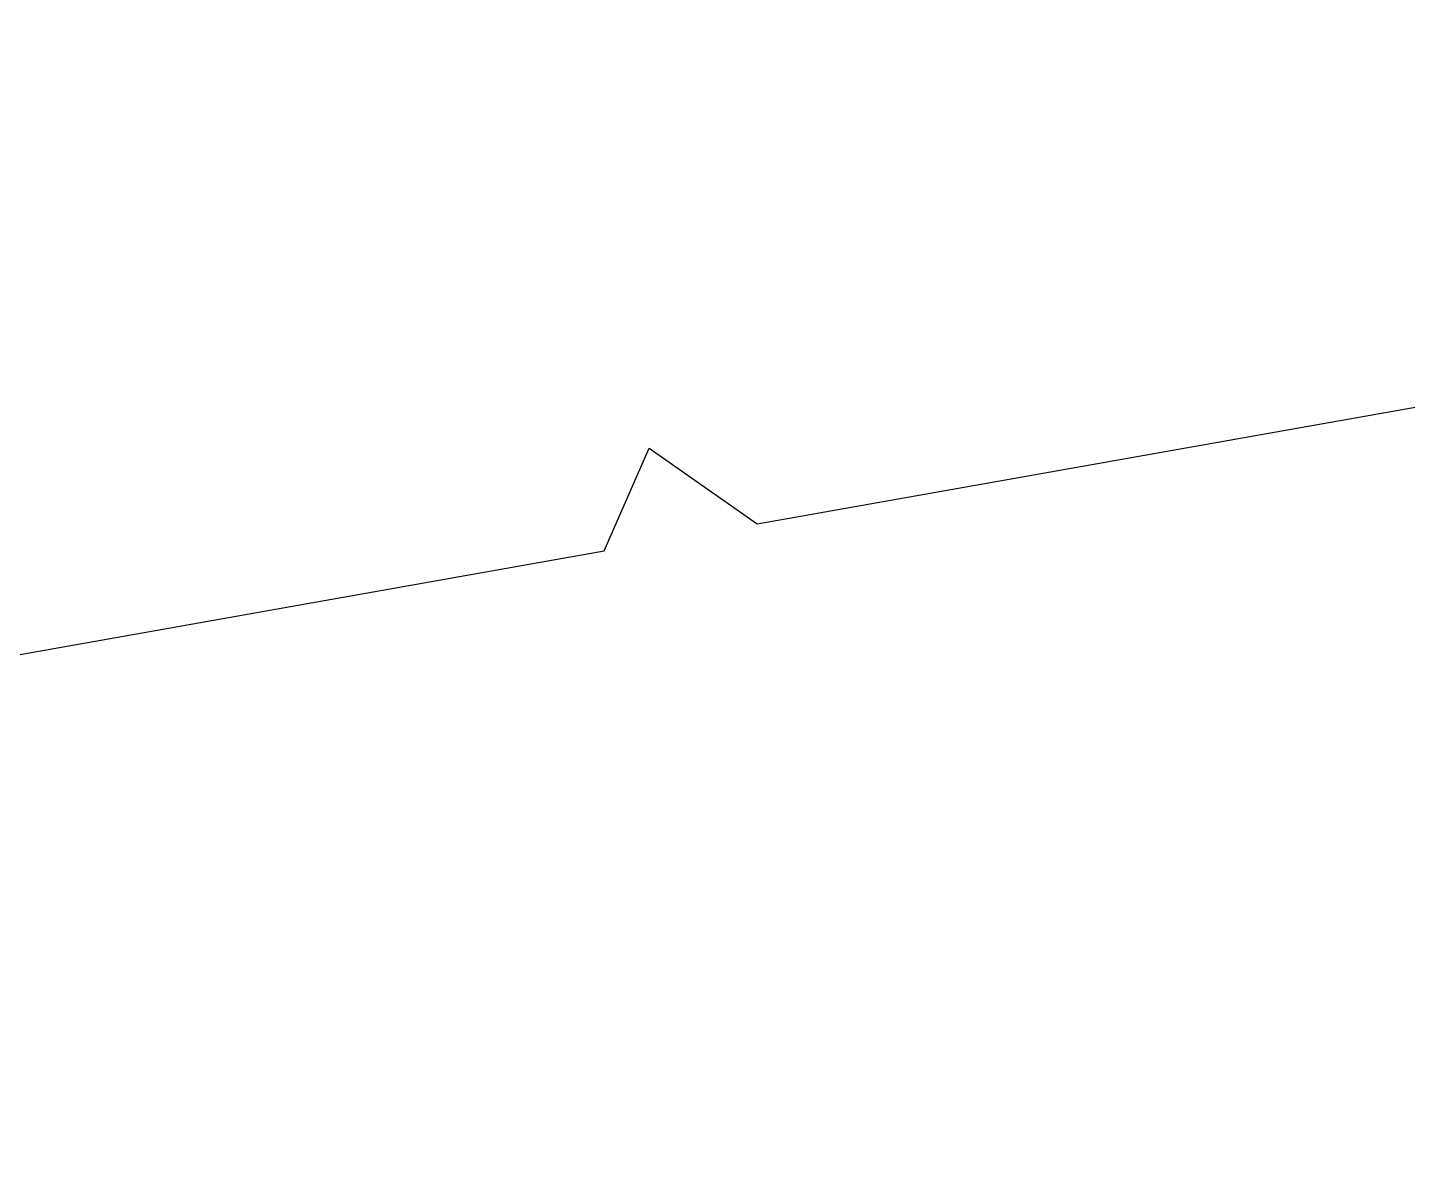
# Model space of a CAD drawing. Header units: millimetres. Extents: x 0 to 8967983, y -224399 to 13801.
# Drawn here: x 71331.5 to 71336.9, y -193403.95 to -193399.53 of the extents above; entities that cross this region are included whole.
import ezdxf

# ---------------------------------------------------------------- set-up
doc = ezdxf.new("R2010")
doc.units = ezdxf.units.MM
doc.header["$LTSCALE"] = 10
doc.layers.add('Архитектура', color=251, linetype='Continuous')

msp = doc.modelspace()

# ---------------------------------------------------------------- linework, layer by layer
at = {"layer": 'Архитектура', "lineweight": 25, "transparency": 33554684}
msp.add_lwpolyline([(71312.3599, -193310.893), (71329.6373, -193408.3748), (71331.6781, -193408.013), (71332.0732, -193407.4477), (71331.9881, -193406.9675), (71330.9076, -193407.159), (71330.0352, -193402.2369), (71333.7569, -193401.5773), (71333.9331, -193401.1746), (71334.3571, -193401.4709), (71337.9587, -193400.8326)], dxfattribs=at)
msp.add_lwpolyline([(71312.3599, -193310.893), (71329.6373, -193408.3748), (71331.6781, -193408.013), (71332.0732, -193407.4477), (71331.9881, -193406.9675), (71330.9076, -193407.159), (71330.0352, -193402.2369), (71333.7569, -193401.5773), (71333.9331, -193401.1746), (71334.3571, -193401.4709), (71337.9587, -193400.8326)], dxfattribs=at)
msp.add_lwpolyline([(71312.3599, -193310.893), (71329.6373, -193408.3748), (71331.6781, -193408.013), (71332.0732, -193407.4477), (71331.9881, -193406.9675), (71330.9076, -193407.159), (71330.0352, -193402.2369), (71333.7569, -193401.5773), (71333.9331, -193401.1746), (71334.3571, -193401.4709), (71337.9587, -193400.8326)], dxfattribs=at)
msp.add_lwpolyline([(71312.3599, -193310.893), (71329.6373, -193408.3748), (71331.6781, -193408.013), (71332.0732, -193407.4477), (71331.9881, -193406.9675), (71330.9076, -193407.159), (71330.0352, -193402.2369), (71333.7569, -193401.5773), (71333.9331, -193401.1746), (71334.3571, -193401.4709), (71337.9587, -193400.8326)], dxfattribs=at)
msp.add_lwpolyline([(71312.3599, -193310.893), (71329.6373, -193408.3748), (71331.6781, -193408.013), (71332.0732, -193407.4477), (71331.9881, -193406.9675), (71330.9076, -193407.159), (71330.0352, -193402.2369), (71333.7569, -193401.5773), (71333.9331, -193401.1746), (71334.3571, -193401.4709), (71337.9587, -193400.8326)], dxfattribs=at)
msp.add_lwpolyline([(71312.3599, -193310.893), (71329.6373, -193408.3748), (71331.6781, -193408.013), (71332.0732, -193407.4477), (71331.9881, -193406.9675), (71330.9076, -193407.159), (71330.0352, -193402.2369), (71333.7569, -193401.5773), (71333.9331, -193401.1746), (71334.3571, -193401.4709), (71337.9587, -193400.8326)], dxfattribs=at)
msp.add_lwpolyline([(71312.3599, -193310.893), (71329.6373, -193408.3748), (71331.6781, -193408.013), (71332.0732, -193407.4477), (71331.9881, -193406.9675), (71330.9076, -193407.159), (71330.0352, -193402.2369), (71333.7569, -193401.5773), (71333.9331, -193401.1746), (71334.3571, -193401.4709), (71337.9587, -193400.8326)], dxfattribs=at)
msp.add_lwpolyline([(71312.3599, -193310.893), (71329.6373, -193408.3748), (71331.6781, -193408.013), (71332.0732, -193407.4477), (71331.9881, -193406.9675), (71330.9076, -193407.159), (71330.0352, -193402.2369), (71333.7569, -193401.5773), (71333.9331, -193401.1746), (71334.3571, -193401.4709), (71337.9587, -193400.8326)], dxfattribs=at)
msp.add_lwpolyline([(71312.3599, -193310.893), (71329.6373, -193408.3748), (71331.6781, -193408.013), (71332.0732, -193407.4477), (71331.9881, -193406.9675), (71330.9076, -193407.159), (71330.0352, -193402.2369), (71333.7569, -193401.5773), (71333.9331, -193401.1746), (71334.3571, -193401.4709), (71337.9587, -193400.8326)], dxfattribs=at)
msp.add_lwpolyline([(71312.3599, -193310.893), (71329.6373, -193408.3748), (71331.6781, -193408.013), (71332.0732, -193407.4477), (71331.9881, -193406.9675), (71330.9076, -193407.159), (71330.0352, -193402.2369), (71333.7569, -193401.5773), (71333.9331, -193401.1746), (71334.3571, -193401.4709), (71337.9587, -193400.8326)], dxfattribs=at)
msp.add_lwpolyline([(71312.3599, -193310.893), (71329.6373, -193408.3748), (71331.6781, -193408.013), (71332.0732, -193407.4477), (71331.9881, -193406.9675), (71330.9076, -193407.159), (71330.0352, -193402.2369), (71333.7569, -193401.5773), (71333.9331, -193401.1746), (71334.3571, -193401.4709), (71337.9587, -193400.8326)], dxfattribs=at)
msp.add_lwpolyline([(71312.3599, -193310.893), (71329.6373, -193408.3748), (71331.6781, -193408.013), (71332.0732, -193407.4477), (71331.9881, -193406.9675), (71330.9076, -193407.159), (71330.0352, -193402.2369), (71333.7569, -193401.5773), (71333.9331, -193401.1746), (71334.3571, -193401.4709), (71337.9587, -193400.8326)], dxfattribs=at)
msp.add_lwpolyline([(71312.3599, -193310.893), (71329.6373, -193408.3748), (71331.6781, -193408.013), (71332.0732, -193407.4477), (71331.9881, -193406.9675), (71330.9076, -193407.159), (71330.0352, -193402.2369), (71333.7569, -193401.5773), (71333.9331, -193401.1746), (71334.3571, -193401.4709), (71337.9587, -193400.8326)], dxfattribs=at)
msp.add_lwpolyline([(71312.3599, -193310.893), (71329.6373, -193408.3748), (71331.6781, -193408.013), (71332.0732, -193407.4477), (71331.9881, -193406.9675), (71330.9076, -193407.159), (71330.0352, -193402.2369), (71333.7569, -193401.5773), (71333.9331, -193401.1746), (71334.3571, -193401.4709), (71337.9587, -193400.8326)], dxfattribs=at)
msp.add_lwpolyline([(71312.3599, -193310.893), (71329.6373, -193408.3748), (71331.6781, -193408.013), (71332.0732, -193407.4477), (71331.9881, -193406.9675), (71330.9076, -193407.159), (71330.0352, -193402.2369), (71333.7569, -193401.5773), (71333.9331, -193401.1746), (71334.3571, -193401.4709), (71337.9587, -193400.8326)], dxfattribs=at)
msp.add_lwpolyline([(71312.3599, -193310.893), (71329.6373, -193408.3748), (71331.6781, -193408.013), (71332.0732, -193407.4477), (71331.9881, -193406.9675), (71330.9076, -193407.159), (71330.0352, -193402.2369), (71333.7569, -193401.5773), (71333.9331, -193401.1746), (71334.3571, -193401.4709), (71337.9587, -193400.8326)], dxfattribs=at)
msp.add_lwpolyline([(71312.3599, -193310.893), (71329.6373, -193408.3748), (71331.6781, -193408.013), (71332.0732, -193407.4477), (71331.9881, -193406.9675), (71330.9076, -193407.159), (71330.0352, -193402.2369), (71333.7569, -193401.5773), (71333.9331, -193401.1746), (71334.3571, -193401.4709), (71337.9587, -193400.8326)], dxfattribs=at)
msp.add_lwpolyline([(71312.3599, -193310.893), (71329.6373, -193408.3748), (71331.6781, -193408.013), (71332.0732, -193407.4477), (71331.9881, -193406.9675), (71330.9076, -193407.159), (71330.0352, -193402.2369), (71333.7569, -193401.5773), (71333.9331, -193401.1746), (71334.3571, -193401.4709), (71337.9587, -193400.8326)], dxfattribs=at)
msp.add_lwpolyline([(71312.3599, -193310.893), (71329.6373, -193408.3748), (71331.6781, -193408.013), (71332.0732, -193407.4477), (71331.9881, -193406.9675), (71330.9076, -193407.159), (71330.0352, -193402.2369), (71333.7569, -193401.5773), (71333.9331, -193401.1746), (71334.3571, -193401.4709), (71337.9587, -193400.8326)], dxfattribs=at)
msp.add_lwpolyline([(71312.3599, -193310.893), (71329.6373, -193408.3748), (71331.6781, -193408.013), (71332.0732, -193407.4477), (71331.9881, -193406.9675), (71330.9076, -193407.159), (71330.0352, -193402.2369), (71333.7569, -193401.5773), (71333.9331, -193401.1746), (71334.3571, -193401.4709), (71337.9587, -193400.8326)], dxfattribs=at)
msp.add_lwpolyline([(71312.3599, -193310.893), (71329.6373, -193408.3748), (71331.6781, -193408.013), (71332.0732, -193407.4477), (71331.9881, -193406.9675), (71330.9076, -193407.159), (71330.0352, -193402.2369), (71333.7569, -193401.5773), (71333.9331, -193401.1746), (71334.3571, -193401.4709), (71337.9587, -193400.8326)], dxfattribs=at)
msp.add_lwpolyline([(71312.3599, -193310.893), (71329.6373, -193408.3748), (71331.6781, -193408.013), (71332.0732, -193407.4477), (71331.9881, -193406.9675), (71330.9076, -193407.159), (71330.0352, -193402.2369), (71333.7569, -193401.5773), (71333.9331, -193401.1746), (71334.3571, -193401.4709), (71337.9587, -193400.8326)], dxfattribs=at)
msp.add_lwpolyline([(71312.3599, -193310.893), (71329.6373, -193408.3748), (71331.6781, -193408.013), (71332.0732, -193407.4477), (71331.9881, -193406.9675), (71330.9076, -193407.159), (71330.0352, -193402.2369), (71333.7569, -193401.5773), (71333.9331, -193401.1746), (71334.3571, -193401.4709), (71337.9587, -193400.8326)], dxfattribs=at)
msp.add_lwpolyline([(71312.3599, -193310.893), (71329.6373, -193408.3748), (71331.6781, -193408.013), (71332.0732, -193407.4477), (71331.9881, -193406.9675), (71330.9076, -193407.159), (71330.0352, -193402.2369), (71333.7569, -193401.5773), (71333.9331, -193401.1746), (71334.3571, -193401.4709), (71337.9587, -193400.8326)], dxfattribs=at)
msp.add_lwpolyline([(71312.3599, -193310.893), (71329.6373, -193408.3748), (71331.6781, -193408.013), (71332.0732, -193407.4477), (71331.9881, -193406.9675), (71330.9076, -193407.159), (71330.0352, -193402.2369), (71333.7569, -193401.5773), (71333.9331, -193401.1746), (71334.3571, -193401.4709), (71337.9587, -193400.8326)], dxfattribs=at)
msp.add_lwpolyline([(71312.3599, -193310.893), (71329.6373, -193408.3748), (71331.6781, -193408.013), (71332.0732, -193407.4477), (71331.9881, -193406.9675), (71330.9076, -193407.159), (71330.0352, -193402.2369), (71333.7569, -193401.5773), (71333.9331, -193401.1746), (71334.3571, -193401.4709), (71337.9587, -193400.8326)], dxfattribs=at)
msp.add_lwpolyline([(71312.3599, -193310.893), (71329.6373, -193408.3748), (71331.6781, -193408.013), (71332.0732, -193407.4477), (71331.9881, -193406.9675), (71330.9076, -193407.159), (71330.0352, -193402.2369), (71333.7569, -193401.5773), (71333.9331, -193401.1746), (71334.3571, -193401.4709), (71337.9587, -193400.8326)], dxfattribs=at)
msp.add_lwpolyline([(71312.3599, -193310.893), (71329.6373, -193408.3748), (71331.6781, -193408.013), (71332.0732, -193407.4477), (71331.9881, -193406.9675), (71330.9076, -193407.159), (71330.0352, -193402.2369), (71333.7569, -193401.5773), (71333.9331, -193401.1746), (71334.3571, -193401.4709), (71337.9587, -193400.8326)], dxfattribs=at)
msp.add_lwpolyline([(71312.3599, -193310.893), (71329.6373, -193408.3748), (71331.6781, -193408.013), (71332.0732, -193407.4477), (71331.9881, -193406.9675), (71330.9076, -193407.159), (71330.0352, -193402.2369), (71333.7569, -193401.5773), (71333.9331, -193401.1746), (71334.3571, -193401.4709), (71337.9587, -193400.8326)], dxfattribs=at)
msp.add_lwpolyline([(71312.3599, -193310.893), (71329.6373, -193408.3748), (71331.6781, -193408.013), (71332.0732, -193407.4477), (71331.9881, -193406.9675), (71330.9076, -193407.159), (71330.0352, -193402.2369), (71333.7569, -193401.5773), (71333.9331, -193401.1746), (71334.3571, -193401.4709), (71337.9587, -193400.8326)], dxfattribs=at)
msp.add_lwpolyline([(71312.3599, -193310.893), (71329.6373, -193408.3748), (71331.6781, -193408.013), (71332.0732, -193407.4477), (71331.9881, -193406.9675), (71330.9076, -193407.159), (71330.0352, -193402.2369), (71333.7569, -193401.5773), (71333.9331, -193401.1746), (71334.3571, -193401.4709), (71337.9587, -193400.8326)], dxfattribs=at)
msp.add_lwpolyline([(71312.3599, -193310.893), (71329.6373, -193408.3748), (71331.6781, -193408.013), (71332.0732, -193407.4477), (71331.9881, -193406.9675), (71330.9076, -193407.159), (71330.0352, -193402.2369), (71333.7569, -193401.5773), (71333.9331, -193401.1746), (71334.3571, -193401.4709), (71337.9587, -193400.8326)], dxfattribs=at)
msp.add_lwpolyline([(71312.3599, -193310.893), (71329.6373, -193408.3748), (71331.6781, -193408.013), (71332.0732, -193407.4477), (71331.9881, -193406.9675), (71330.9076, -193407.159), (71330.0352, -193402.2369), (71333.7569, -193401.5773), (71333.9331, -193401.1746), (71334.3571, -193401.4709), (71337.9587, -193400.8326)], dxfattribs=at)
msp.add_lwpolyline([(71312.3599, -193310.893), (71329.6373, -193408.3748), (71331.6781, -193408.013), (71332.0732, -193407.4477), (71331.9881, -193406.9675), (71330.9076, -193407.159), (71330.0352, -193402.2369), (71333.7569, -193401.5773), (71333.9331, -193401.1746), (71334.3571, -193401.4709), (71337.9587, -193400.8326)], dxfattribs=at)
msp.add_lwpolyline([(71312.3599, -193310.893), (71329.6373, -193408.3748), (71331.6781, -193408.013), (71332.0732, -193407.4477), (71331.9881, -193406.9675), (71330.9076, -193407.159), (71330.0352, -193402.2369), (71333.7569, -193401.5773), (71333.9331, -193401.1746), (71334.3571, -193401.4709), (71337.9587, -193400.8326)], dxfattribs=at)
msp.add_lwpolyline([(71312.3599, -193310.893), (71329.6373, -193408.3748), (71331.6781, -193408.013), (71332.0732, -193407.4477), (71331.9881, -193406.9675), (71330.9076, -193407.159), (71330.0352, -193402.2369), (71333.7569, -193401.5773), (71333.9331, -193401.1746), (71334.3571, -193401.4709), (71337.9587, -193400.8326)], dxfattribs=at)
msp.add_lwpolyline([(71312.3599, -193310.893), (71329.6373, -193408.3748), (71331.6781, -193408.013), (71332.0732, -193407.4477), (71331.9881, -193406.9675), (71330.9076, -193407.159), (71330.0352, -193402.2369), (71333.7569, -193401.5773), (71333.9331, -193401.1746), (71334.3571, -193401.4709), (71337.9587, -193400.8326)], dxfattribs=at)
msp.add_lwpolyline([(71312.3599, -193310.893), (71329.6373, -193408.3748), (71331.6781, -193408.013), (71332.0732, -193407.4477), (71331.9881, -193406.9675), (71330.9076, -193407.159), (71330.0352, -193402.2369), (71333.7569, -193401.5773), (71333.9331, -193401.1746), (71334.3571, -193401.4709), (71337.9587, -193400.8326)], dxfattribs=at)
msp.add_lwpolyline([(71312.3599, -193310.893), (71329.6373, -193408.3748), (71331.6781, -193408.013), (71332.0732, -193407.4477), (71331.9881, -193406.9675), (71330.9076, -193407.159), (71330.0352, -193402.2369), (71333.7569, -193401.5773), (71333.9331, -193401.1746), (71334.3571, -193401.4709), (71337.9587, -193400.8326)], dxfattribs=at)
msp.add_lwpolyline([(71312.3599, -193310.893), (71329.6373, -193408.3748), (71331.6781, -193408.013), (71332.0732, -193407.4477), (71331.9881, -193406.9675), (71330.9076, -193407.159), (71330.0352, -193402.2369), (71333.7569, -193401.5773), (71333.9331, -193401.1746), (71334.3571, -193401.4709), (71337.9587, -193400.8326)], dxfattribs=at)
msp.add_lwpolyline([(71312.3599, -193310.893), (71329.6373, -193408.3748), (71331.6781, -193408.013), (71332.0732, -193407.4477), (71331.9881, -193406.9675), (71330.9076, -193407.159), (71330.0352, -193402.2369), (71333.7569, -193401.5773), (71333.9331, -193401.1746), (71334.3571, -193401.4709), (71337.9587, -193400.8326)], dxfattribs=at)
msp.add_lwpolyline([(71312.3599, -193310.893), (71329.6373, -193408.3748), (71331.6781, -193408.013), (71332.0732, -193407.4477), (71331.9881, -193406.9675), (71330.9076, -193407.159), (71330.0352, -193402.2369), (71333.7569, -193401.5773), (71333.9331, -193401.1746), (71334.3571, -193401.4709), (71337.9587, -193400.8326)], dxfattribs=at)
msp.add_lwpolyline([(71312.3599, -193310.893), (71329.6373, -193408.3748), (71331.6781, -193408.013), (71332.0732, -193407.4477), (71331.9881, -193406.9675), (71330.9076, -193407.159), (71330.0352, -193402.2369), (71333.7569, -193401.5773), (71333.9331, -193401.1746), (71334.3571, -193401.4709), (71337.9587, -193400.8326)], dxfattribs=at)
msp.add_lwpolyline([(71312.3599, -193310.893), (71329.6373, -193408.3748), (71331.6781, -193408.013), (71332.0732, -193407.4477), (71331.9881, -193406.9675), (71330.9076, -193407.159), (71330.0352, -193402.2369), (71333.7569, -193401.5773), (71333.9331, -193401.1746), (71334.3571, -193401.4709), (71337.9587, -193400.8326)], dxfattribs=at)
msp.add_lwpolyline([(71312.3599, -193310.893), (71329.6373, -193408.3748), (71331.6781, -193408.013), (71332.0732, -193407.4477), (71331.9881, -193406.9675), (71330.9076, -193407.159), (71330.0352, -193402.2369), (71333.7569, -193401.5773), (71333.9331, -193401.1746), (71334.3571, -193401.4709), (71337.9587, -193400.8326)], dxfattribs=at)
msp.add_lwpolyline([(71312.3599, -193310.893), (71329.6373, -193408.3748), (71331.6781, -193408.013), (71332.0732, -193407.4477), (71331.9881, -193406.9675), (71330.9076, -193407.159), (71330.0352, -193402.2369), (71333.7569, -193401.5773), (71333.9331, -193401.1746), (71334.3571, -193401.4709), (71337.9587, -193400.8326)], dxfattribs=at)
msp.add_lwpolyline([(71312.3599, -193310.893), (71329.6373, -193408.3748), (71331.6781, -193408.013), (71332.0732, -193407.4477), (71331.9881, -193406.9675), (71330.9076, -193407.159), (71330.0352, -193402.2369), (71333.7569, -193401.5773), (71333.9331, -193401.1746), (71334.3571, -193401.4709), (71337.9587, -193400.8326)], dxfattribs=at)
msp.add_lwpolyline([(71312.3599, -193310.893), (71329.6373, -193408.3748), (71331.6781, -193408.013), (71332.0732, -193407.4477), (71331.9881, -193406.9675), (71330.9076, -193407.159), (71330.0352, -193402.2369), (71333.7569, -193401.5773), (71333.9331, -193401.1746), (71334.3571, -193401.4709), (71337.9587, -193400.8326)], dxfattribs=at)
msp.add_lwpolyline([(71312.3599, -193310.893), (71329.6373, -193408.3748), (71331.6781, -193408.013), (71332.0732, -193407.4477), (71331.9881, -193406.9675), (71330.9076, -193407.159), (71330.0352, -193402.2369), (71333.7569, -193401.5773), (71333.9331, -193401.1746), (71334.3571, -193401.4709), (71337.9587, -193400.8326)], dxfattribs=at)
msp.add_lwpolyline([(71312.3599, -193310.893), (71329.6373, -193408.3748), (71331.6781, -193408.013), (71332.0732, -193407.4477), (71331.9881, -193406.9675), (71330.9076, -193407.159), (71330.0352, -193402.2369), (71333.7569, -193401.5773), (71333.9331, -193401.1746), (71334.3571, -193401.4709), (71337.9587, -193400.8326)], dxfattribs=at)
msp.add_lwpolyline([(71312.3599, -193310.893), (71329.6373, -193408.3748), (71331.6781, -193408.013), (71332.0732, -193407.4477), (71331.9881, -193406.9675), (71330.9076, -193407.159), (71330.0352, -193402.2369), (71333.7569, -193401.5773), (71333.9331, -193401.1746), (71334.3571, -193401.4709), (71337.9587, -193400.8326)], dxfattribs=at)
msp.add_lwpolyline([(71312.3599, -193310.893), (71329.6373, -193408.3748), (71331.6781, -193408.013), (71332.0732, -193407.4477), (71331.9881, -193406.9675), (71330.9076, -193407.159), (71330.0352, -193402.2369), (71333.7569, -193401.5773), (71333.9331, -193401.1746), (71334.3571, -193401.4709), (71337.9587, -193400.8326)], dxfattribs=at)
msp.add_lwpolyline([(71312.3599, -193310.893), (71329.6373, -193408.3748), (71331.6781, -193408.013), (71332.0732, -193407.4477), (71331.9881, -193406.9675), (71330.9076, -193407.159), (71330.0352, -193402.2369), (71333.7569, -193401.5773), (71333.9331, -193401.1746), (71334.3571, -193401.4709), (71337.9587, -193400.8326)], dxfattribs=at)
msp.add_lwpolyline([(71312.3599, -193310.893), (71329.6373, -193408.3748), (71331.6781, -193408.013), (71332.0732, -193407.4477), (71331.9881, -193406.9675), (71330.9076, -193407.159), (71330.0352, -193402.2369), (71333.7569, -193401.5773), (71333.9331, -193401.1746), (71334.3571, -193401.4709), (71337.9587, -193400.8326)], dxfattribs=at)
msp.add_lwpolyline([(71312.3599, -193310.893), (71329.6373, -193408.3748), (71331.6781, -193408.013), (71332.0732, -193407.4477), (71331.9881, -193406.9675), (71330.9076, -193407.159), (71330.0352, -193402.2369), (71333.7569, -193401.5773), (71333.9331, -193401.1746), (71334.3571, -193401.4709), (71337.9587, -193400.8326)], dxfattribs=at)
msp.add_lwpolyline([(71312.3599, -193310.893), (71329.6373, -193408.3748), (71331.6781, -193408.013), (71332.0732, -193407.4477), (71331.9881, -193406.9675), (71330.9076, -193407.159), (71330.0352, -193402.2369), (71333.7569, -193401.5773), (71333.9331, -193401.1746), (71334.3571, -193401.4709), (71337.9587, -193400.8326)], dxfattribs=at)
msp.add_lwpolyline([(71312.3599, -193310.893), (71329.6373, -193408.3748), (71331.6781, -193408.013), (71332.0732, -193407.4477), (71331.9881, -193406.9675), (71330.9076, -193407.159), (71330.0352, -193402.2369), (71333.7569, -193401.5773), (71333.9331, -193401.1746), (71334.3571, -193401.4709), (71337.9587, -193400.8326)], dxfattribs=at)
msp.add_lwpolyline([(71312.3599, -193310.893), (71329.6373, -193408.3748), (71331.6781, -193408.013), (71332.0732, -193407.4477), (71331.9881, -193406.9675), (71330.9076, -193407.159), (71330.0352, -193402.2369), (71333.7569, -193401.5773), (71333.9331, -193401.1746), (71334.3571, -193401.4709), (71337.9587, -193400.8326)], dxfattribs=at)
msp.add_lwpolyline([(71312.3599, -193310.893), (71329.6373, -193408.3748), (71331.6781, -193408.013), (71332.0732, -193407.4477), (71331.9881, -193406.9675), (71330.9076, -193407.159), (71330.0352, -193402.2369), (71333.7569, -193401.5773), (71333.9331, -193401.1746), (71334.3571, -193401.4709), (71337.9587, -193400.8326)], dxfattribs=at)
msp.add_lwpolyline([(71312.3599, -193310.893), (71329.6373, -193408.3748), (71331.6781, -193408.013), (71332.0732, -193407.4477), (71331.9881, -193406.9675), (71330.9076, -193407.159), (71330.0352, -193402.2369), (71333.7569, -193401.5773), (71333.9331, -193401.1746), (71334.3571, -193401.4709), (71337.9587, -193400.8326)], dxfattribs=at)
msp.add_lwpolyline([(71312.3599, -193310.893), (71329.6373, -193408.3748), (71331.6781, -193408.013), (71332.0732, -193407.4477), (71331.9881, -193406.9675), (71330.9076, -193407.159), (71330.0352, -193402.2369), (71333.7569, -193401.5773), (71333.9331, -193401.1746), (71334.3571, -193401.4709), (71337.9587, -193400.8326)], dxfattribs=at)
msp.add_lwpolyline([(71312.3599, -193310.893), (71329.6373, -193408.3748), (71331.6781, -193408.013), (71332.0732, -193407.4477), (71331.9881, -193406.9675), (71330.9076, -193407.159), (71330.0352, -193402.2369), (71333.7569, -193401.5773), (71333.9331, -193401.1746), (71334.3571, -193401.4709), (71337.9587, -193400.8326)], dxfattribs=at)
msp.add_lwpolyline([(71312.3599, -193310.893), (71329.6373, -193408.3748), (71331.6781, -193408.013), (71332.0732, -193407.4477), (71331.9881, -193406.9675), (71330.9076, -193407.159), (71330.0352, -193402.2369), (71333.7569, -193401.5773), (71333.9331, -193401.1746), (71334.3571, -193401.4709), (71337.9587, -193400.8326)], dxfattribs=at)
msp.add_lwpolyline([(71312.3599, -193310.893), (71329.6373, -193408.3748), (71331.6781, -193408.013), (71332.0732, -193407.4477), (71331.9881, -193406.9675), (71330.9076, -193407.159), (71330.0352, -193402.2369), (71333.7569, -193401.5773), (71333.9331, -193401.1746), (71334.3571, -193401.4709), (71337.9587, -193400.8326)], dxfattribs=at)
msp.add_lwpolyline([(71312.3599, -193310.893), (71329.6373, -193408.3748), (71331.6781, -193408.013), (71332.0732, -193407.4477), (71331.9881, -193406.9675), (71330.9076, -193407.159), (71330.0352, -193402.2369), (71333.7569, -193401.5773), (71333.9331, -193401.1746), (71334.3571, -193401.4709), (71337.9587, -193400.8326)], dxfattribs=at)
msp.add_lwpolyline([(71312.3599, -193310.893), (71329.6373, -193408.3748), (71331.6781, -193408.013), (71332.0732, -193407.4477), (71331.9881, -193406.9675), (71330.9076, -193407.159), (71330.0352, -193402.2369), (71333.7569, -193401.5773), (71333.9331, -193401.1746), (71334.3571, -193401.4709), (71337.9587, -193400.8326)], dxfattribs=at)
msp.add_lwpolyline([(71312.3599, -193310.893), (71329.6373, -193408.3748), (71331.6781, -193408.013), (71332.0732, -193407.4477), (71331.9881, -193406.9675), (71330.9076, -193407.159), (71330.0352, -193402.2369), (71333.7569, -193401.5773), (71333.9331, -193401.1746), (71334.3571, -193401.4709), (71337.9587, -193400.8326)], dxfattribs=at)
msp.add_lwpolyline([(71312.3599, -193310.893), (71329.6373, -193408.3748), (71331.6781, -193408.013), (71332.0732, -193407.4477), (71331.9881, -193406.9675), (71330.9076, -193407.159), (71330.0352, -193402.2369), (71333.7569, -193401.5773), (71333.9331, -193401.1746), (71334.3571, -193401.4709), (71337.9587, -193400.8326)], dxfattribs=at)
msp.add_lwpolyline([(71312.3599, -193310.893), (71329.6373, -193408.3748), (71331.6781, -193408.013), (71332.0732, -193407.4477), (71331.9881, -193406.9675), (71330.9076, -193407.159), (71330.0352, -193402.2369), (71333.7569, -193401.5773), (71333.9331, -193401.1746), (71334.3571, -193401.4709), (71337.9587, -193400.8326)], dxfattribs=at)
msp.add_lwpolyline([(71312.3599, -193310.893), (71329.6373, -193408.3748), (71331.6781, -193408.013), (71332.0732, -193407.4477), (71331.9881, -193406.9675), (71330.9076, -193407.159), (71330.0352, -193402.2369), (71333.7569, -193401.5773), (71333.9331, -193401.1746), (71334.3571, -193401.4709), (71337.9587, -193400.8326)], dxfattribs=at)
msp.add_lwpolyline([(71312.3599, -193310.893), (71329.6373, -193408.3748), (71331.6781, -193408.013), (71332.0732, -193407.4477), (71331.9881, -193406.9675), (71330.9076, -193407.159), (71330.0352, -193402.2369), (71333.7569, -193401.5773), (71333.9331, -193401.1746), (71334.3571, -193401.4709), (71337.9587, -193400.8326)], dxfattribs=at)
msp.add_lwpolyline([(71312.3599, -193310.893), (71329.6373, -193408.3748), (71331.6781, -193408.013), (71332.0732, -193407.4477), (71331.9881, -193406.9675), (71330.9076, -193407.159), (71330.0352, -193402.2369), (71333.7569, -193401.5773), (71333.9331, -193401.1746), (71334.3571, -193401.4709), (71337.9587, -193400.8326)], dxfattribs=at)
msp.add_lwpolyline([(71312.3599, -193310.893), (71329.6373, -193408.3748), (71331.6781, -193408.013), (71332.0732, -193407.4477), (71331.9881, -193406.9675), (71330.9076, -193407.159), (71330.0352, -193402.2369), (71333.7569, -193401.5773), (71333.9331, -193401.1746), (71334.3571, -193401.4709), (71337.9587, -193400.8326)], dxfattribs=at)
msp.add_lwpolyline([(71312.3599, -193310.893), (71329.6373, -193408.3748), (71331.6781, -193408.013), (71332.0732, -193407.4477), (71331.9881, -193406.9675), (71330.9076, -193407.159), (71330.0352, -193402.2369), (71333.7569, -193401.5773), (71333.9331, -193401.1746), (71334.3571, -193401.4709), (71337.9587, -193400.8326)], dxfattribs=at)
msp.add_lwpolyline([(71312.3599, -193310.893), (71329.6373, -193408.3748), (71331.6781, -193408.013), (71332.0732, -193407.4477), (71331.9881, -193406.9675), (71330.9076, -193407.159), (71330.0352, -193402.2369), (71333.7569, -193401.5773), (71333.9331, -193401.1746), (71334.3571, -193401.4709), (71337.9587, -193400.8326)], dxfattribs=at)
msp.add_lwpolyline([(71312.3599, -193310.893), (71329.6373, -193408.3748), (71331.6781, -193408.013), (71332.0732, -193407.4477), (71331.9881, -193406.9675), (71330.9076, -193407.159), (71330.0352, -193402.2369), (71333.7569, -193401.5773), (71333.9331, -193401.1746), (71334.3571, -193401.4709), (71337.9587, -193400.8326)], dxfattribs=at)
msp.add_lwpolyline([(71312.3599, -193310.893), (71329.6373, -193408.3748), (71331.6781, -193408.013), (71332.0732, -193407.4477), (71331.9881, -193406.9675), (71330.9076, -193407.159), (71330.0352, -193402.2369), (71333.7569, -193401.5773), (71333.9331, -193401.1746), (71334.3571, -193401.4709), (71337.9587, -193400.8326)], dxfattribs=at)
msp.add_lwpolyline([(71312.3599, -193310.893), (71329.6373, -193408.3748), (71331.6781, -193408.013), (71332.0732, -193407.4477), (71331.9881, -193406.9675), (71330.9076, -193407.159), (71330.0352, -193402.2369), (71333.7569, -193401.5773), (71333.9331, -193401.1746), (71334.3571, -193401.4709), (71337.9587, -193400.8326)], dxfattribs=at)
msp.add_lwpolyline([(71312.3599, -193310.893), (71329.6373, -193408.3748), (71331.6781, -193408.013), (71332.0732, -193407.4477), (71331.9881, -193406.9675), (71330.9076, -193407.159), (71330.0352, -193402.2369), (71333.7569, -193401.5773), (71333.9331, -193401.1746), (71334.3571, -193401.4709), (71337.9587, -193400.8326)], dxfattribs=at)
msp.add_lwpolyline([(71312.3599, -193310.893), (71329.6373, -193408.3748), (71331.6781, -193408.013), (71332.0732, -193407.4477), (71331.9881, -193406.9675), (71330.9076, -193407.159), (71330.0352, -193402.2369), (71333.7569, -193401.5773), (71333.9331, -193401.1746), (71334.3571, -193401.4709), (71337.9587, -193400.8326)], dxfattribs=at)
msp.add_lwpolyline([(71312.3599, -193310.893), (71329.6373, -193408.3748), (71331.6781, -193408.013), (71332.0732, -193407.4477), (71331.9881, -193406.9675), (71330.9076, -193407.159), (71330.0352, -193402.2369), (71333.7569, -193401.5773), (71333.9331, -193401.1746), (71334.3571, -193401.4709), (71337.9587, -193400.8326)], dxfattribs=at)
msp.add_lwpolyline([(71312.3599, -193310.893), (71329.6373, -193408.3748), (71331.6781, -193408.013), (71332.0732, -193407.4477), (71331.9881, -193406.9675), (71330.9076, -193407.159), (71330.0352, -193402.2369), (71333.7569, -193401.5773), (71333.9331, -193401.1746), (71334.3571, -193401.4709), (71337.9587, -193400.8326)], dxfattribs=at)
msp.add_lwpolyline([(71312.3599, -193310.893), (71329.6373, -193408.3748), (71331.6781, -193408.013), (71332.0732, -193407.4477), (71331.9881, -193406.9675), (71330.9076, -193407.159), (71330.0352, -193402.2369), (71333.7569, -193401.5773), (71333.9331, -193401.1746), (71334.3571, -193401.4709), (71337.9587, -193400.8326)], dxfattribs=at)
msp.add_lwpolyline([(71312.3599, -193310.893), (71329.6373, -193408.3748), (71331.6781, -193408.013), (71332.0732, -193407.4477), (71331.9881, -193406.9675), (71330.9076, -193407.159), (71330.0352, -193402.2369), (71333.7569, -193401.5773), (71333.9331, -193401.1746), (71334.3571, -193401.4709), (71337.9587, -193400.8326)], dxfattribs=at)
msp.add_lwpolyline([(71312.3599, -193310.893), (71329.6373, -193408.3748), (71331.6781, -193408.013), (71332.0732, -193407.4477), (71331.9881, -193406.9675), (71330.9076, -193407.159), (71330.0352, -193402.2369), (71333.7569, -193401.5773), (71333.9331, -193401.1746), (71334.3571, -193401.4709), (71337.9587, -193400.8326)], dxfattribs=at)
msp.add_lwpolyline([(71312.3599, -193310.893), (71329.6373, -193408.3748), (71331.6781, -193408.013), (71332.0732, -193407.4477), (71331.9881, -193406.9675), (71330.9076, -193407.159), (71330.0352, -193402.2369), (71333.7569, -193401.5773), (71333.9331, -193401.1746), (71334.3571, -193401.4709), (71337.9587, -193400.8326)], dxfattribs=at)
msp.add_lwpolyline([(71312.3599, -193310.893), (71329.6373, -193408.3748), (71331.6781, -193408.013), (71332.0732, -193407.4477), (71331.9881, -193406.9675), (71330.9076, -193407.159), (71330.0352, -193402.2369), (71333.7569, -193401.5773), (71333.9331, -193401.1746), (71334.3571, -193401.4709), (71337.9587, -193400.8326)], dxfattribs=at)
msp.add_lwpolyline([(71312.3599, -193310.893), (71329.6373, -193408.3748), (71331.6781, -193408.013), (71332.0732, -193407.4477), (71331.9881, -193406.9675), (71330.9076, -193407.159), (71330.0352, -193402.2369), (71333.7569, -193401.5773), (71333.9331, -193401.1746), (71334.3571, -193401.4709), (71337.9587, -193400.8326)], dxfattribs=at)
msp.add_lwpolyline([(71312.3599, -193310.893), (71329.6373, -193408.3748), (71331.6781, -193408.013), (71332.0732, -193407.4477), (71331.9881, -193406.9675), (71330.9076, -193407.159), (71330.0352, -193402.2369), (71333.7569, -193401.5773), (71333.9331, -193401.1746), (71334.3571, -193401.4709), (71337.9587, -193400.8326)], dxfattribs=at)
msp.add_lwpolyline([(71312.3599, -193310.893), (71329.6373, -193408.3748), (71331.6781, -193408.013), (71332.0732, -193407.4477), (71331.9881, -193406.9675), (71330.9076, -193407.159), (71330.0352, -193402.2369), (71333.7569, -193401.5773), (71333.9331, -193401.1746), (71334.3571, -193401.4709), (71337.9587, -193400.8326)], dxfattribs=at)
msp.add_lwpolyline([(71312.3599, -193310.893), (71329.6373, -193408.3748), (71331.6781, -193408.013), (71332.0732, -193407.4477), (71331.9881, -193406.9675), (71330.9076, -193407.159), (71330.0352, -193402.2369), (71333.7569, -193401.5773), (71333.9331, -193401.1746), (71334.3571, -193401.4709), (71337.9587, -193400.8326)], dxfattribs=at)
msp.add_lwpolyline([(71312.3599, -193310.893), (71329.6373, -193408.3748), (71331.6781, -193408.013), (71332.0732, -193407.4477), (71331.9881, -193406.9675), (71330.9076, -193407.159), (71330.0352, -193402.2369), (71333.7569, -193401.5773), (71333.9331, -193401.1746), (71334.3571, -193401.4709), (71337.9587, -193400.8326)], dxfattribs=at)
msp.add_lwpolyline([(71312.3599, -193310.893), (71329.6373, -193408.3748), (71331.6781, -193408.013), (71332.0732, -193407.4477), (71331.9881, -193406.9675), (71330.9076, -193407.159), (71330.0352, -193402.2369), (71333.7569, -193401.5773), (71333.9331, -193401.1746), (71334.3571, -193401.4709), (71337.9587, -193400.8326)], dxfattribs=at)
msp.add_lwpolyline([(71312.3599, -193310.893), (71329.6373, -193408.3748), (71331.6781, -193408.013), (71332.0732, -193407.4477), (71331.9881, -193406.9675), (71330.9076, -193407.159), (71330.0352, -193402.2369), (71333.7569, -193401.5773), (71333.9331, -193401.1746), (71334.3571, -193401.4709), (71337.9587, -193400.8326)], dxfattribs=at)
msp.add_lwpolyline([(71312.3599, -193310.893), (71329.6373, -193408.3748), (71331.6781, -193408.013), (71332.0732, -193407.4477), (71331.9881, -193406.9675), (71330.9076, -193407.159), (71330.0352, -193402.2369), (71333.7569, -193401.5773), (71333.9331, -193401.1746), (71334.3571, -193401.4709), (71337.9587, -193400.8326)], dxfattribs=at)
msp.add_lwpolyline([(71312.3599, -193310.893), (71329.6373, -193408.3748), (71331.6781, -193408.013), (71332.0732, -193407.4477), (71331.9881, -193406.9675), (71330.9076, -193407.159), (71330.0352, -193402.2369), (71333.7569, -193401.5773), (71333.9331, -193401.1746), (71334.3571, -193401.4709), (71337.9587, -193400.8326)], dxfattribs=at)
msp.add_lwpolyline([(71312.3599, -193310.893), (71329.6373, -193408.3748), (71331.6781, -193408.013), (71332.0732, -193407.4477), (71331.9881, -193406.9675), (71330.9076, -193407.159), (71330.0352, -193402.2369), (71333.7569, -193401.5773), (71333.9331, -193401.1746), (71334.3571, -193401.4709), (71337.9587, -193400.8326)], dxfattribs=at)
msp.add_lwpolyline([(71312.3599, -193310.893), (71329.6373, -193408.3748), (71331.6781, -193408.013), (71332.0732, -193407.4477), (71331.9881, -193406.9675), (71330.9076, -193407.159), (71330.0352, -193402.2369), (71333.7569, -193401.5773), (71333.9331, -193401.1746), (71334.3571, -193401.4709), (71337.9587, -193400.8326)], dxfattribs=at)
msp.add_lwpolyline([(71312.3599, -193310.893), (71329.6373, -193408.3748), (71331.6781, -193408.013), (71332.0732, -193407.4477), (71331.9881, -193406.9675), (71330.9076, -193407.159), (71330.0352, -193402.2369), (71333.7569, -193401.5773), (71333.9331, -193401.1746), (71334.3571, -193401.4709), (71337.9587, -193400.8326)], dxfattribs=at)
msp.add_lwpolyline([(71312.3599, -193310.893), (71329.6373, -193408.3748), (71331.6781, -193408.013), (71332.0732, -193407.4477), (71331.9881, -193406.9675), (71330.9076, -193407.159), (71330.0352, -193402.2369), (71333.7569, -193401.5773), (71333.9331, -193401.1746), (71334.3571, -193401.4709), (71337.9587, -193400.8326)], dxfattribs=at)
msp.add_lwpolyline([(71312.3599, -193310.893), (71329.6373, -193408.3748), (71331.6781, -193408.013), (71332.0732, -193407.4477), (71331.9881, -193406.9675), (71330.9076, -193407.159), (71330.0352, -193402.2369), (71333.7569, -193401.5773), (71333.9331, -193401.1746), (71334.3571, -193401.4709), (71337.9587, -193400.8326)], dxfattribs=at)
msp.add_lwpolyline([(71312.3599, -193310.893), (71329.6373, -193408.3748), (71331.6781, -193408.013), (71332.0732, -193407.4477), (71331.9881, -193406.9675), (71330.9076, -193407.159), (71330.0352, -193402.2369), (71333.7569, -193401.5773), (71333.9331, -193401.1746), (71334.3571, -193401.4709), (71337.9587, -193400.8326)], dxfattribs=at)
msp.add_lwpolyline([(71312.3599, -193310.893), (71329.6373, -193408.3748), (71331.6781, -193408.013), (71332.0732, -193407.4477), (71331.9881, -193406.9675), (71330.9076, -193407.159), (71330.0352, -193402.2369), (71333.7569, -193401.5773), (71333.9331, -193401.1746), (71334.3571, -193401.4709), (71337.9587, -193400.8326)], dxfattribs=at)
msp.add_lwpolyline([(71312.3599, -193310.893), (71329.6373, -193408.3748), (71331.6781, -193408.013), (71332.0732, -193407.4477), (71331.9881, -193406.9675), (71330.9076, -193407.159), (71330.0352, -193402.2369), (71333.7569, -193401.5773), (71333.9331, -193401.1746), (71334.3571, -193401.4709), (71337.9587, -193400.8326)], dxfattribs=at)
msp.add_lwpolyline([(71312.3599, -193310.893), (71329.6373, -193408.3748), (71331.6781, -193408.013), (71332.0732, -193407.4477), (71331.9881, -193406.9675), (71330.9076, -193407.159), (71330.0352, -193402.2369), (71333.7569, -193401.5773), (71333.9331, -193401.1746), (71334.3571, -193401.4709), (71337.9587, -193400.8326)], dxfattribs=at)
msp.add_lwpolyline([(71312.3599, -193310.893), (71329.6373, -193408.3748), (71331.6781, -193408.013), (71332.0732, -193407.4477), (71331.9881, -193406.9675), (71330.9076, -193407.159), (71330.0352, -193402.2369), (71333.7569, -193401.5773), (71333.9331, -193401.1746), (71334.3571, -193401.4709), (71337.9587, -193400.8326)], dxfattribs=at)
msp.add_lwpolyline([(71312.3599, -193310.893), (71329.6373, -193408.3748), (71331.6781, -193408.013), (71332.0732, -193407.4477), (71331.9881, -193406.9675), (71330.9076, -193407.159), (71330.0352, -193402.2369), (71333.7569, -193401.5773), (71333.9331, -193401.1746), (71334.3571, -193401.4709), (71337.9587, -193400.8326)], dxfattribs=at)
msp.add_lwpolyline([(71312.3599, -193310.893), (71329.6373, -193408.3748), (71331.6781, -193408.013), (71332.0732, -193407.4477), (71331.9881, -193406.9675), (71330.9076, -193407.159), (71330.0352, -193402.2369), (71333.7569, -193401.5773), (71333.9331, -193401.1746), (71334.3571, -193401.4709), (71337.9587, -193400.8326)], dxfattribs=at)
msp.add_lwpolyline([(71312.3599, -193310.893), (71329.6373, -193408.3748), (71331.6781, -193408.013), (71332.0732, -193407.4477), (71331.9881, -193406.9675), (71330.9076, -193407.159), (71330.0352, -193402.2369), (71333.7569, -193401.5773), (71333.9331, -193401.1746), (71334.3571, -193401.4709), (71337.9587, -193400.8326)], dxfattribs=at)
msp.add_lwpolyline([(71312.3599, -193310.893), (71329.6373, -193408.3748), (71331.6781, -193408.013), (71332.0732, -193407.4477), (71331.9881, -193406.9675), (71330.9076, -193407.159), (71330.0352, -193402.2369), (71333.7569, -193401.5773), (71333.9331, -193401.1746), (71334.3571, -193401.4709), (71337.9587, -193400.8326)], dxfattribs=at)
msp.add_lwpolyline([(71312.3599, -193310.893), (71329.6373, -193408.3748), (71331.6781, -193408.013), (71332.0732, -193407.4477), (71331.9881, -193406.9675), (71330.9076, -193407.159), (71330.0352, -193402.2369), (71333.7569, -193401.5773), (71333.9331, -193401.1746), (71334.3571, -193401.4709), (71337.9587, -193400.8326)], dxfattribs=at)
msp.add_lwpolyline([(71312.3599, -193310.893), (71329.6373, -193408.3748), (71331.6781, -193408.013), (71332.0732, -193407.4477), (71331.9881, -193406.9675), (71330.9076, -193407.159), (71330.0352, -193402.2369), (71333.7569, -193401.5773), (71333.9331, -193401.1746), (71334.3571, -193401.4709), (71337.9587, -193400.8326)], dxfattribs=at)
msp.add_lwpolyline([(71312.3599, -193310.893), (71329.6373, -193408.3748), (71331.6781, -193408.013), (71332.0732, -193407.4477), (71331.9881, -193406.9675), (71330.9076, -193407.159), (71330.0352, -193402.2369), (71333.7569, -193401.5773), (71333.9331, -193401.1746), (71334.3571, -193401.4709), (71337.9587, -193400.8326)], dxfattribs=at)
msp.add_lwpolyline([(71312.3599, -193310.893), (71329.6373, -193408.3748), (71331.6781, -193408.013), (71332.0732, -193407.4477), (71331.9881, -193406.9675), (71330.9076, -193407.159), (71330.0352, -193402.2369), (71333.7569, -193401.5773), (71333.9331, -193401.1746), (71334.3571, -193401.4709), (71337.9587, -193400.8326)], dxfattribs=at)
msp.add_lwpolyline([(71312.3599, -193310.893), (71329.6373, -193408.3748), (71331.6781, -193408.013), (71332.0732, -193407.4477), (71331.9881, -193406.9675), (71330.9076, -193407.159), (71330.0352, -193402.2369), (71333.7569, -193401.5773), (71333.9331, -193401.1746), (71334.3571, -193401.4709), (71337.9587, -193400.8326)], dxfattribs=at)
msp.add_lwpolyline([(71312.3599, -193310.893), (71329.6373, -193408.3748), (71331.6781, -193408.013), (71332.0732, -193407.4477), (71331.9881, -193406.9675), (71330.9076, -193407.159), (71330.0352, -193402.2369), (71333.7569, -193401.5773), (71333.9331, -193401.1746), (71334.3571, -193401.4709), (71337.9587, -193400.8326)], dxfattribs=at)
msp.add_lwpolyline([(71312.3599, -193310.893), (71329.6373, -193408.3748), (71331.6781, -193408.013), (71332.0732, -193407.4477), (71331.9881, -193406.9675), (71330.9076, -193407.159), (71330.0352, -193402.2369), (71333.7569, -193401.5773), (71333.9331, -193401.1746), (71334.3571, -193401.4709), (71337.9587, -193400.8326)], dxfattribs=at)
msp.add_lwpolyline([(71312.3599, -193310.893), (71329.6373, -193408.3748), (71331.6781, -193408.013), (71332.0732, -193407.4477), (71331.9881, -193406.9675), (71330.9076, -193407.159), (71330.0352, -193402.2369), (71333.7569, -193401.5773), (71333.9331, -193401.1746), (71334.3571, -193401.4709), (71337.9587, -193400.8326)], dxfattribs=at)
msp.add_lwpolyline([(71312.3599, -193310.893), (71329.6373, -193408.3748), (71331.6781, -193408.013), (71332.0732, -193407.4477), (71331.9881, -193406.9675), (71330.9076, -193407.159), (71330.0352, -193402.2369), (71333.7569, -193401.5773), (71333.9331, -193401.1746), (71334.3571, -193401.4709), (71337.9587, -193400.8326)], dxfattribs=at)
msp.add_lwpolyline([(71312.3599, -193310.893), (71329.6373, -193408.3748), (71331.6781, -193408.013), (71332.0732, -193407.4477), (71331.9881, -193406.9675), (71330.9076, -193407.159), (71330.0352, -193402.2369), (71333.7569, -193401.5773), (71333.9331, -193401.1746), (71334.3571, -193401.4709), (71337.9587, -193400.8326)], dxfattribs=at)
msp.add_lwpolyline([(71312.3599, -193310.893), (71329.6373, -193408.3748), (71331.6781, -193408.013), (71332.0732, -193407.4477), (71331.9881, -193406.9675), (71330.9076, -193407.159), (71330.0352, -193402.2369), (71333.7569, -193401.5773), (71333.9331, -193401.1746), (71334.3571, -193401.4709), (71337.9587, -193400.8326)], dxfattribs=at)
msp.add_lwpolyline([(71312.3599, -193310.893), (71329.6373, -193408.3748), (71331.6781, -193408.013), (71332.0732, -193407.4477), (71331.9881, -193406.9675), (71330.9076, -193407.159), (71330.0352, -193402.2369), (71333.7569, -193401.5773), (71333.9331, -193401.1746), (71334.3571, -193401.4709), (71337.9587, -193400.8326)], dxfattribs=at)
msp.add_lwpolyline([(71312.3599, -193310.893), (71329.6373, -193408.3748), (71331.6781, -193408.013), (71332.0732, -193407.4477), (71331.9881, -193406.9675), (71330.9076, -193407.159), (71330.0352, -193402.2369), (71333.7569, -193401.5773), (71333.9331, -193401.1746), (71334.3571, -193401.4709), (71337.9587, -193400.8326)], dxfattribs=at)
msp.add_lwpolyline([(71312.3599, -193310.893), (71329.6373, -193408.3748), (71331.6781, -193408.013), (71332.0732, -193407.4477), (71331.9881, -193406.9675), (71330.9076, -193407.159), (71330.0352, -193402.2369), (71333.7569, -193401.5773), (71333.9331, -193401.1746), (71334.3571, -193401.4709), (71337.9587, -193400.8326)], dxfattribs=at)
msp.add_lwpolyline([(71312.3599, -193310.893), (71329.6373, -193408.3748), (71331.6781, -193408.013), (71332.0732, -193407.4477), (71331.9881, -193406.9675), (71330.9076, -193407.159), (71330.0352, -193402.2369), (71333.7569, -193401.5773), (71333.9331, -193401.1746), (71334.3571, -193401.4709), (71337.9587, -193400.8326)], dxfattribs=at)
msp.add_lwpolyline([(71312.3599, -193310.893), (71329.6373, -193408.3748), (71331.6781, -193408.013), (71332.0732, -193407.4477), (71331.9881, -193406.9675), (71330.9076, -193407.159), (71330.0352, -193402.2369), (71333.7569, -193401.5773), (71333.9331, -193401.1746), (71334.3571, -193401.4709), (71337.9587, -193400.8326)], dxfattribs=at)
msp.add_lwpolyline([(71312.3599, -193310.893), (71329.6373, -193408.3748), (71331.6781, -193408.013), (71332.0732, -193407.4477), (71331.9881, -193406.9675), (71330.9076, -193407.159), (71330.0352, -193402.2369), (71333.7569, -193401.5773), (71333.9331, -193401.1746), (71334.3571, -193401.4709), (71337.9587, -193400.8326)], dxfattribs=at)
msp.add_lwpolyline([(71312.3599, -193310.893), (71329.6373, -193408.3748), (71331.6781, -193408.013), (71332.0732, -193407.4477), (71331.9881, -193406.9675), (71330.9076, -193407.159), (71330.0352, -193402.2369), (71333.7569, -193401.5773), (71333.9331, -193401.1746), (71334.3571, -193401.4709), (71337.9587, -193400.8326)], dxfattribs=at)
msp.add_lwpolyline([(71312.3599, -193310.893), (71329.6373, -193408.3748), (71331.6781, -193408.013), (71332.0732, -193407.4477), (71331.9881, -193406.9675), (71330.9076, -193407.159), (71330.0352, -193402.2369), (71333.7569, -193401.5773), (71333.9331, -193401.1746), (71334.3571, -193401.4709), (71337.9587, -193400.8326)], dxfattribs=at)
msp.add_lwpolyline([(71312.3599, -193310.893), (71329.6373, -193408.3748), (71331.6781, -193408.013), (71332.0732, -193407.4477), (71331.9881, -193406.9675), (71330.9076, -193407.159), (71330.0352, -193402.2369), (71333.7569, -193401.5773), (71333.9331, -193401.1746), (71334.3571, -193401.4709), (71337.9587, -193400.8326)], dxfattribs=at)
msp.add_lwpolyline([(71312.3599, -193310.893), (71329.6373, -193408.3748), (71331.6781, -193408.013), (71332.0732, -193407.4477), (71331.9881, -193406.9675), (71330.9076, -193407.159), (71330.0352, -193402.2369), (71333.7569, -193401.5773), (71333.9331, -193401.1746), (71334.3571, -193401.4709), (71337.9587, -193400.8326)], dxfattribs=at)
msp.add_lwpolyline([(71312.3599, -193310.893), (71329.6373, -193408.3748), (71331.6781, -193408.013), (71332.0732, -193407.4477), (71331.9881, -193406.9675), (71330.9076, -193407.159), (71330.0352, -193402.2369), (71333.7569, -193401.5773), (71333.9331, -193401.1746), (71334.3571, -193401.4709), (71337.9587, -193400.8326)], dxfattribs=at)
msp.add_lwpolyline([(71312.3599, -193310.893), (71329.6373, -193408.3748), (71331.6781, -193408.013), (71332.0732, -193407.4477), (71331.9881, -193406.9675), (71330.9076, -193407.159), (71330.0352, -193402.2369), (71333.7569, -193401.5773), (71333.9331, -193401.1746), (71334.3571, -193401.4709), (71337.9587, -193400.8326)], dxfattribs=at)
msp.add_lwpolyline([(71312.3599, -193310.893), (71329.6373, -193408.3748), (71331.6781, -193408.013), (71332.0732, -193407.4477), (71331.9881, -193406.9675), (71330.9076, -193407.159), (71330.0352, -193402.2369), (71333.7569, -193401.5773), (71333.9331, -193401.1746), (71334.3571, -193401.4709), (71337.9587, -193400.8326)], dxfattribs=at)
msp.add_lwpolyline([(71312.3599, -193310.893), (71329.6373, -193408.3748), (71331.6781, -193408.013), (71332.0732, -193407.4477), (71331.9881, -193406.9675), (71330.9076, -193407.159), (71330.0352, -193402.2369), (71333.7569, -193401.5773), (71333.9331, -193401.1746), (71334.3571, -193401.4709), (71337.9587, -193400.8326)], dxfattribs=at)
msp.add_lwpolyline([(71312.3599, -193310.893), (71329.6373, -193408.3748), (71331.6781, -193408.013), (71332.0732, -193407.4477), (71331.9881, -193406.9675), (71330.9076, -193407.159), (71330.0352, -193402.2369), (71333.7569, -193401.5773), (71333.9331, -193401.1746), (71334.3571, -193401.4709), (71337.9587, -193400.8326)], dxfattribs=at)
msp.add_lwpolyline([(71312.3599, -193310.893), (71329.6373, -193408.3748), (71331.6781, -193408.013), (71332.0732, -193407.4477), (71331.9881, -193406.9675), (71330.9076, -193407.159), (71330.0352, -193402.2369), (71333.7569, -193401.5773), (71333.9331, -193401.1746), (71334.3571, -193401.4709), (71337.9587, -193400.8326)], dxfattribs=at)
msp.add_lwpolyline([(71312.3599, -193310.893), (71329.6373, -193408.3748), (71331.6781, -193408.013), (71332.0732, -193407.4477), (71331.9881, -193406.9675), (71330.9076, -193407.159), (71330.0352, -193402.2369), (71333.7569, -193401.5773), (71333.9331, -193401.1746), (71334.3571, -193401.4709), (71337.9587, -193400.8326)], dxfattribs=at)
msp.add_lwpolyline([(71312.3599, -193310.893), (71329.6373, -193408.3748), (71331.6781, -193408.013), (71332.0732, -193407.4477), (71331.9881, -193406.9675), (71330.9076, -193407.159), (71330.0352, -193402.2369), (71333.7569, -193401.5773), (71333.9331, -193401.1746), (71334.3571, -193401.4709), (71337.9587, -193400.8326)], dxfattribs=at)
msp.add_lwpolyline([(71312.3599, -193310.893), (71329.6373, -193408.3748), (71331.6781, -193408.013), (71332.0732, -193407.4477), (71331.9881, -193406.9675), (71330.9076, -193407.159), (71330.0352, -193402.2369), (71333.7569, -193401.5773), (71333.9331, -193401.1746), (71334.3571, -193401.4709), (71337.9587, -193400.8326)], dxfattribs=at)
msp.add_lwpolyline([(71312.3599, -193310.893), (71329.6373, -193408.3748), (71331.6781, -193408.013), (71332.0732, -193407.4477), (71331.9881, -193406.9675), (71330.9076, -193407.159), (71330.0352, -193402.2369), (71333.7569, -193401.5773), (71333.9331, -193401.1746), (71334.3571, -193401.4709), (71337.9587, -193400.8326)], dxfattribs=at)
msp.add_lwpolyline([(71312.3599, -193310.893), (71329.6373, -193408.3748), (71331.6781, -193408.013), (71332.0732, -193407.4477), (71331.9881, -193406.9675), (71330.9076, -193407.159), (71330.0352, -193402.2369), (71333.7569, -193401.5773), (71333.9331, -193401.1746), (71334.3571, -193401.4709), (71337.9587, -193400.8326)], dxfattribs=at)
msp.add_lwpolyline([(71312.3599, -193310.893), (71329.6373, -193408.3748), (71331.6781, -193408.013), (71332.0732, -193407.4477), (71331.9881, -193406.9675), (71330.9076, -193407.159), (71330.0352, -193402.2369), (71333.7569, -193401.5773), (71333.9331, -193401.1746), (71334.3571, -193401.4709), (71337.9587, -193400.8326)], dxfattribs=at)
msp.add_lwpolyline([(71312.3599, -193310.893), (71329.6373, -193408.3748), (71331.6781, -193408.013), (71332.0732, -193407.4477), (71331.9881, -193406.9675), (71330.9076, -193407.159), (71330.0352, -193402.2369), (71333.7569, -193401.5773), (71333.9331, -193401.1746), (71334.3571, -193401.4709), (71337.9587, -193400.8326)], dxfattribs=at)
msp.add_lwpolyline([(71312.3599, -193310.893), (71329.6373, -193408.3748), (71331.6781, -193408.013), (71332.0732, -193407.4477), (71331.9881, -193406.9675), (71330.9076, -193407.159), (71330.0352, -193402.2369), (71333.7569, -193401.5773), (71333.9331, -193401.1746), (71334.3571, -193401.4709), (71337.9587, -193400.8326)], dxfattribs=at)
msp.add_lwpolyline([(71312.3599, -193310.893), (71329.6373, -193408.3748), (71331.6781, -193408.013), (71332.0732, -193407.4477), (71331.9881, -193406.9675), (71330.9076, -193407.159), (71330.0352, -193402.2369), (71333.7569, -193401.5773), (71333.9331, -193401.1746), (71334.3571, -193401.4709), (71337.9587, -193400.8326)], dxfattribs=at)
msp.add_lwpolyline([(71312.3599, -193310.893), (71329.6373, -193408.3748), (71331.6781, -193408.013), (71332.0732, -193407.4477), (71331.9881, -193406.9675), (71330.9076, -193407.159), (71330.0352, -193402.2369), (71333.7569, -193401.5773), (71333.9331, -193401.1746), (71334.3571, -193401.4709), (71337.9587, -193400.8326)], dxfattribs=at)
msp.add_lwpolyline([(71312.3599, -193310.893), (71329.6373, -193408.3748), (71331.6781, -193408.013), (71332.0732, -193407.4477), (71331.9881, -193406.9675), (71330.9076, -193407.159), (71330.0352, -193402.2369), (71333.7569, -193401.5773), (71333.9331, -193401.1746), (71334.3571, -193401.4709), (71337.9587, -193400.8326)], dxfattribs=at)
msp.add_lwpolyline([(71312.3599, -193310.893), (71329.6373, -193408.3748), (71331.6781, -193408.013), (71332.0732, -193407.4477), (71331.9881, -193406.9675), (71330.9076, -193407.159), (71330.0352, -193402.2369), (71333.7569, -193401.5773), (71333.9331, -193401.1746), (71334.3571, -193401.4709), (71337.9587, -193400.8326)], dxfattribs=at)
msp.add_lwpolyline([(71312.3599, -193310.893), (71329.6373, -193408.3748), (71331.6781, -193408.013), (71332.0732, -193407.4477), (71331.9881, -193406.9675), (71330.9076, -193407.159), (71330.0352, -193402.2369), (71333.7569, -193401.5773), (71333.9331, -193401.1746), (71334.3571, -193401.4709), (71337.9587, -193400.8326)], dxfattribs=at)
msp.add_lwpolyline([(71312.3599, -193310.893), (71329.6373, -193408.3748), (71331.6781, -193408.013), (71332.0732, -193407.4477), (71331.9881, -193406.9675), (71330.9076, -193407.159), (71330.0352, -193402.2369), (71333.7569, -193401.5773), (71333.9331, -193401.1746), (71334.3571, -193401.4709), (71337.9587, -193400.8326)], dxfattribs=at)
msp.add_lwpolyline([(71312.3599, -193310.893), (71329.6373, -193408.3748), (71331.6781, -193408.013), (71332.0732, -193407.4477), (71331.9881, -193406.9675), (71330.9076, -193407.159), (71330.0352, -193402.2369), (71333.7569, -193401.5773), (71333.9331, -193401.1746), (71334.3571, -193401.4709), (71337.9587, -193400.8326)], dxfattribs=at)
msp.add_lwpolyline([(71312.3599, -193310.893), (71329.6373, -193408.3748), (71331.6781, -193408.013), (71332.0732, -193407.4477), (71331.9881, -193406.9675), (71330.9076, -193407.159), (71330.0352, -193402.2369), (71333.7569, -193401.5773), (71333.9331, -193401.1746), (71334.3571, -193401.4709), (71337.9587, -193400.8326)], dxfattribs=at)
msp.add_lwpolyline([(71312.3599, -193310.893), (71329.6373, -193408.3748), (71331.6781, -193408.013), (71332.0732, -193407.4477), (71331.9881, -193406.9675), (71330.9076, -193407.159), (71330.0352, -193402.2369), (71333.7569, -193401.5773), (71333.9331, -193401.1746), (71334.3571, -193401.4709), (71337.9587, -193400.8326)], dxfattribs=at)
msp.add_lwpolyline([(71312.3599, -193310.893), (71329.6373, -193408.3748), (71331.6781, -193408.013), (71332.0732, -193407.4477), (71331.9881, -193406.9675), (71330.9076, -193407.159), (71330.0352, -193402.2369), (71333.7569, -193401.5773), (71333.9331, -193401.1746), (71334.3571, -193401.4709), (71337.9587, -193400.8326)], dxfattribs=at)
msp.add_lwpolyline([(71312.3599, -193310.893), (71329.6373, -193408.3748), (71331.6781, -193408.013), (71332.0732, -193407.4477), (71331.9881, -193406.9675), (71330.9076, -193407.159), (71330.0352, -193402.2369), (71333.7569, -193401.5773), (71333.9331, -193401.1746), (71334.3571, -193401.4709), (71337.9587, -193400.8326)], dxfattribs=at)
msp.add_lwpolyline([(71312.3599, -193310.893), (71329.6373, -193408.3748), (71331.6781, -193408.013), (71332.0732, -193407.4477), (71331.9881, -193406.9675), (71330.9076, -193407.159), (71330.0352, -193402.2369), (71333.7569, -193401.5773), (71333.9331, -193401.1746), (71334.3571, -193401.4709), (71337.9587, -193400.8326)], dxfattribs=at)
msp.add_lwpolyline([(71312.3599, -193310.893), (71329.6373, -193408.3748), (71331.6781, -193408.013), (71332.0732, -193407.4477), (71331.9881, -193406.9675), (71330.9076, -193407.159), (71330.0352, -193402.2369), (71333.7569, -193401.5773), (71333.9331, -193401.1746), (71334.3571, -193401.4709), (71337.9587, -193400.8326)], dxfattribs=at)
msp.add_lwpolyline([(71312.3599, -193310.893), (71329.6373, -193408.3748), (71331.6781, -193408.013), (71332.0732, -193407.4477), (71331.9881, -193406.9675), (71330.9076, -193407.159), (71330.0352, -193402.2369), (71333.7569, -193401.5773), (71333.9331, -193401.1746), (71334.3571, -193401.4709), (71337.9587, -193400.8326)], dxfattribs=at)
msp.add_lwpolyline([(71312.3599, -193310.893), (71329.6373, -193408.3748), (71331.6781, -193408.013), (71332.0732, -193407.4477), (71331.9881, -193406.9675), (71330.9076, -193407.159), (71330.0352, -193402.2369), (71333.7569, -193401.5773), (71333.9331, -193401.1746), (71334.3571, -193401.4709), (71337.9587, -193400.8326)], dxfattribs=at)
msp.add_lwpolyline([(71312.3599, -193310.893), (71329.6373, -193408.3748), (71331.6781, -193408.013), (71332.0732, -193407.4477), (71331.9881, -193406.9675), (71330.9076, -193407.159), (71330.0352, -193402.2369), (71333.7569, -193401.5773), (71333.9331, -193401.1746), (71334.3571, -193401.4709), (71337.9587, -193400.8326)], dxfattribs=at)
msp.add_lwpolyline([(71312.3599, -193310.893), (71329.6373, -193408.3748), (71331.6781, -193408.013), (71332.0732, -193407.4477), (71331.9881, -193406.9675), (71330.9076, -193407.159), (71330.0352, -193402.2369), (71333.7569, -193401.5773), (71333.9331, -193401.1746), (71334.3571, -193401.4709), (71337.9587, -193400.8326)], dxfattribs=at)
msp.add_lwpolyline([(71312.3599, -193310.893), (71329.6373, -193408.3748), (71331.6781, -193408.013), (71332.0732, -193407.4477), (71331.9881, -193406.9675), (71330.9076, -193407.159), (71330.0352, -193402.2369), (71333.7569, -193401.5773), (71333.9331, -193401.1746), (71334.3571, -193401.4709), (71337.9587, -193400.8326)], dxfattribs=at)
msp.add_lwpolyline([(71312.3599, -193310.893), (71329.6373, -193408.3748), (71331.6781, -193408.013), (71332.0732, -193407.4477), (71331.9881, -193406.9675), (71330.9076, -193407.159), (71330.0352, -193402.2369), (71333.7569, -193401.5773), (71333.9331, -193401.1746), (71334.3571, -193401.4709), (71337.9587, -193400.8326)], dxfattribs=at)
msp.add_lwpolyline([(71312.3599, -193310.893), (71329.6373, -193408.3748), (71331.6781, -193408.013), (71332.0732, -193407.4477), (71331.9881, -193406.9675), (71330.9076, -193407.159), (71330.0352, -193402.2369), (71333.7569, -193401.5773), (71333.9331, -193401.1746), (71334.3571, -193401.4709), (71337.9587, -193400.8326)], dxfattribs=at)
msp.add_lwpolyline([(71312.3599, -193310.893), (71329.6373, -193408.3748), (71331.6781, -193408.013), (71332.0732, -193407.4477), (71331.9881, -193406.9675), (71330.9076, -193407.159), (71330.0352, -193402.2369), (71333.7569, -193401.5773), (71333.9331, -193401.1746), (71334.3571, -193401.4709), (71337.9587, -193400.8326)], dxfattribs=at)
msp.add_lwpolyline([(71312.3599, -193310.893), (71329.6373, -193408.3748), (71331.6781, -193408.013), (71332.0732, -193407.4477), (71331.9881, -193406.9675), (71330.9076, -193407.159), (71330.0352, -193402.2369), (71333.7569, -193401.5773), (71333.9331, -193401.1746), (71334.3571, -193401.4709), (71337.9587, -193400.8326)], dxfattribs=at)
msp.add_lwpolyline([(71312.3599, -193310.893), (71329.6373, -193408.3748), (71331.6781, -193408.013), (71332.0732, -193407.4477), (71331.9881, -193406.9675), (71330.9076, -193407.159), (71330.0352, -193402.2369), (71333.7569, -193401.5773), (71333.9331, -193401.1746), (71334.3571, -193401.4709), (71337.9587, -193400.8326)], dxfattribs=at)
msp.add_lwpolyline([(71312.3599, -193310.893), (71329.6373, -193408.3748), (71331.6781, -193408.013), (71332.0732, -193407.4477), (71331.9881, -193406.9675), (71330.9076, -193407.159), (71330.0352, -193402.2369), (71333.7569, -193401.5773), (71333.9331, -193401.1746), (71334.3571, -193401.4709), (71337.9587, -193400.8326)], dxfattribs=at)
for centre, radius, start, end in [((68703.3464, -184278.9724), 9144.2835, 272.82063752, 356.28873107), ((68711.0138, -184296.962), 9778.6546, 272.59254797, 356.63539137)]:
    msp.add_arc(centre, radius, start, end, dxfattribs=at)

doc.saveas('drawing.dxf')
